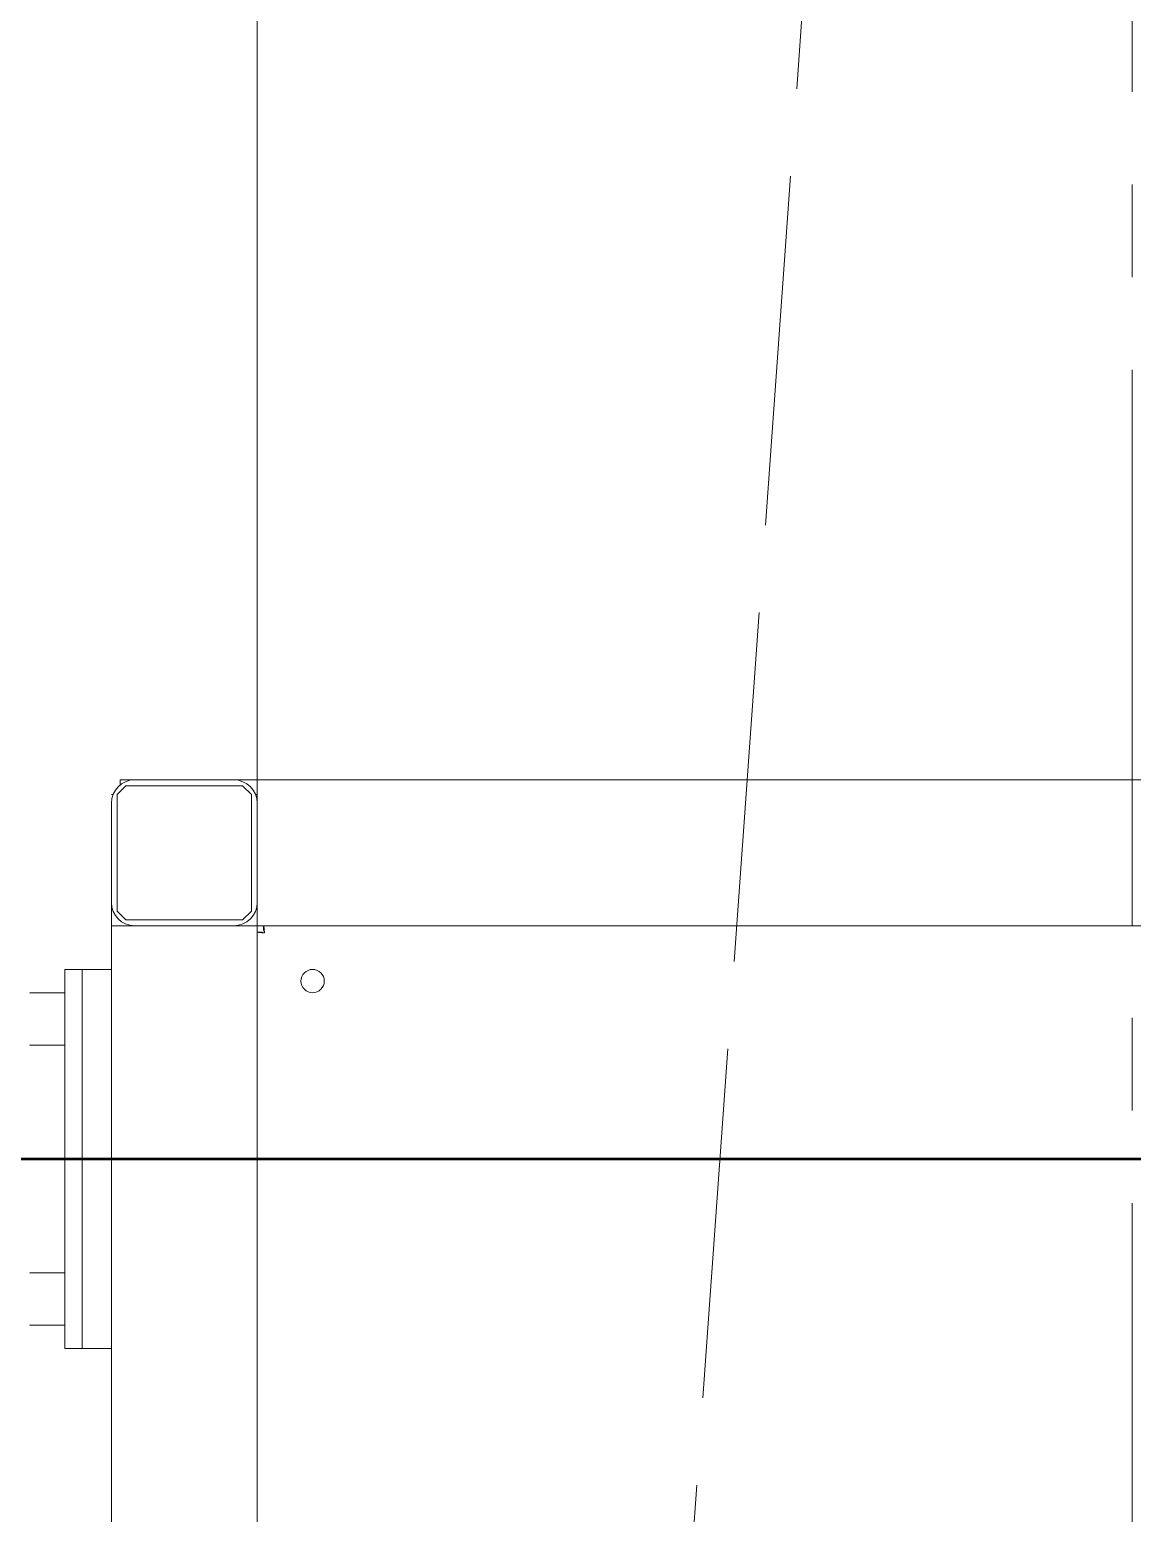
# Model space of a CAD drawing. Header units: millimetres. Extents: x 163705 to 1616509, y 81827 to 302547.
# Drawn here: x 214050 to 214428, y 144438 to 144947 of the extents above; entities that cross this region are included whole.
import ezdxf

# ---------------------------------------------------------------- set-up
doc = ezdxf.new("R2010")
doc.units = ezdxf.units.MM
doc.header["$LTSCALE"] = 10
doc.linetypes.add('ACAD_ISO02W100', pattern=[15, 12, -3])
doc.linetypes.add('CENTER2', pattern=[28.575, 19.05, -3.175, 3.175, -3.175])
for name, color, linetype, lineweight in [('1-中心线', 1, 'CENTER2', 0), ('1-护栏', 4, 'Continuous', 18), ('1-虚线', 8, 'ACAD_ISO02W100', 0), ('1-设备轮廓', 2, 'Continuous', 18)]:
    doc.layers.add(name, color=color, linetype=linetype, lineweight=lineweight)

# ---------------------------------------------------------------- blocks, each defined once
blk = doc.blocks.new('G$C3B61D3F5')
for p, q in [((216, 1328), (213, 1325)), ((214, 1328.24), (214, 1330)), ((214, 1330), (219, 1330)), ((256, 1328), (216, 1328)), ((253, 1330), (219, 1330)), ((253, 1330), (261, 1330)), ((259, 1325), (256, 1328)), ((921, 1330), (261, 1330)), ((261, 1322), (261, 1330)), ((211, 1325), (211.58, 1325)), ((213, 1325), (213, 1285)), ((259, 1285), (259, 1325)), ((260.42, 1325), (261, 1325)), ((211, 1322), (211, 1288)), ((261, 1322), (261, 1288)), ((211, 1280), (211, 1288)), ((261, 1280), (261, 1288)), ((213, 1285), (216, 1282)), ((216, 1282), (256, 1282)), ((256, 1282), (259, 1285)), ((211, 1280), (211, 120)), ((211, 1280), (219, 1280)), ((219, 1280), (253, 1280)), ((253, 1280), (261, 1280)), ((263.21, 1280), (261, 1280)), ((261, 1280), (261, 1277.79)), ((261, 1277.79), (261, 124.21)), ((261, 1277.79), (262.5, 1277.79)), ((263.21, 1280), (263.21, 1278.5)), ((906.79, 1280), (263.21, 1280)), ((195, 1135), (195, 1265)), ((195, 1265), (201, 1265)), ((201, 1265), (201, 1135)), ((201, 1265), (211, 1265)), ((195, 1257), (183.1, 1257)), ((183.1, 1239), (195, 1239)), ((195, 1161), (183.1, 1161)), ((183.1, 1143), (195, 1143)), ((195, 1135), (201, 1135)), ((201, 1135), (211, 1135))]:
    blk.add_line(p, q)
blk.add_circle((280, 1261), 4)
for centre, radius, start, end in [((219, 1322), 8, 90, 180), ((253, 1322), 8, 0, 90), ((219, 1288), 8, 180, 270), ((253, 1288), 8, 270, 0), ((183.1, 1256.9), 0.1, 90, 180), ((183.1, 1239.1), 0.1, 180, 270), ((183.1, 1160.9), 0.1, 90, 180), ((183.1, 1143.1), 0.1, 180, 270)]:
    blk.add_arc(centre, radius, start, end)
for points in [[(261, 1277.79), (261.04, 1277.77), (261.11, 1277.72), (261.69, 1277.65), (262.52, 1277.57), (263.17, 1277.52), (263.5, 1277.5)], [(262.5, 1277.79), (262.52, 1277.77), (262.55, 1277.72), (262.78, 1277.65), (263.11, 1277.57), (263.37, 1277.52), (263.5, 1277.5)], [(263.5, 1277.5), (263.48, 1277.83), (263.43, 1278.48), (263.35, 1279.31), (263.28, 1279.89), (263.23, 1279.96), (263.21, 1280)], [(263.5, 1277.5), (263.48, 1277.63), (263.43, 1277.89), (263.35, 1278.22), (263.28, 1278.45), (263.23, 1278.48), (263.21, 1278.5)]]:
    blk.add_open_spline(points, degree=3)
at = {"layer": '1-中心线'}
blk.add_line((265, 1200), (0, 1200), dxfattribs=at)
blk = doc.blocks.new('A$C2f6614b9')
at = {"layer": '1-设备轮廓', "lineweight": 50, "ltscale": 5}
blk.add_line((16925.01, 1949.99), (1300, 1949.99), dxfattribs=at)
at = {"layer": '1-设备轮廓'}
blk.add_blockref('G$C3B61D3F5', (13739.01, 750), dxfattribs=at)
blk = doc.blocks.new('A$C7121566b')
at = {"layer": '1-护栏'}
blk.add_lwpolyline([(10999.65, 10050.13), (4199.65, 10050.13), (4199.65, 2150.13), (10999.65, 2150.13)], dxfattribs=at)

msp = doc.modelspace()

# ---------------------------------------------------------------- linework, layer by layer
at = {"layer": '1-中心线'}
msp.add_line((214427.833, 152259.738), (214427.833, 141059.499), dxfattribs=at)
at = {"layer": '1-虚线'}
msp.add_lwpolyline([(214184.195, 143131.184), (214632.699, 149393.321), (216880.495, 150448.624)], dxfattribs=at)

# ---------------------------------------------------------------- block references
for name, p in [('A$C7121566b', (209928.183, 140559.499)), ('A$C2f6614b9', (200127.833, 142609.632))]:
    msp.add_blockref(name, p)

doc.saveas('drawing.dxf')
